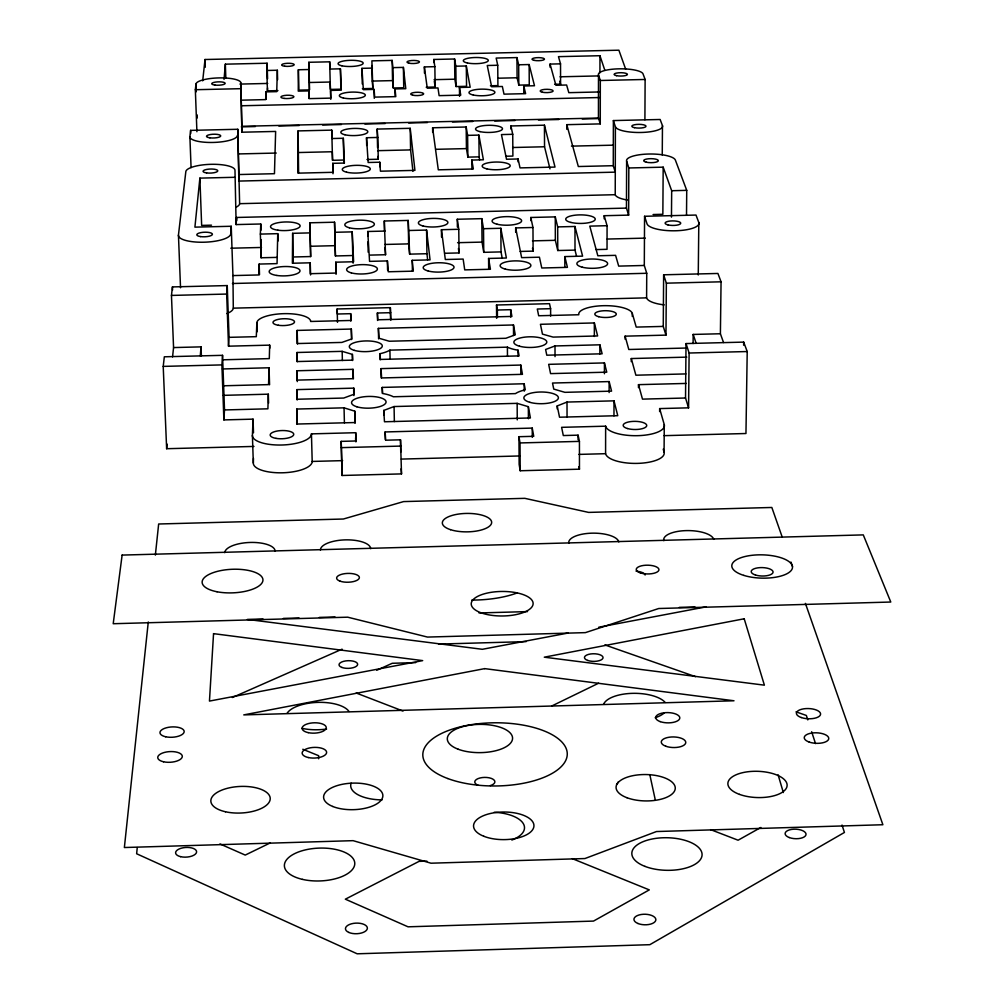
<?xml version="1.0" encoding="UTF-8"?>
<svg xmlns="http://www.w3.org/2000/svg" width="1004" height="1004" viewBox="0 0 1004 1004"><rect width="100%" height="100%" fill="white"/><g stroke="black" fill="none" stroke-linecap="round" stroke-linejoin="round"><path stroke-width="1.5" d="M594.343 336.453L594.343 322.949L540.441 324.292L542.461 334.131L553.104 337.093L597.631 335.963L594.343 322.949M566.796 129.29L566.783 124.672L600.266 123.894L598.447 118.045L598.484 74.873A22.352 5.597 0 0 1 618.815 68.837A22.352 5.597 0 0 1 643.024 73.869L645.12 79.467L644.907 119.765M599.94 72.79L599.953 55.722L558.462 56.651L560.533 63.842L560.583 84.16L554.622 84.298M599.852 353.973L599.865 344.811L554.999 345.953L545.611 349.48L546.791 355.203L602.136 353.797L599.865 344.811M600.266 123.894L600.317 80.496L598.484 74.873M604.195 218.834L604.195 215.709L628.642 215.12L628.818 167.969L626.634 161.242A24.485 6.702 0.2 0 1 648.672 154.026A24.485 6.702 0.2 0 1 675.378 160.088L686.736 190.358L686.51 215.207M604.421 373.752L604.433 362.921L548.673 364.339L550.581 373.613L606.767 372.183L604.433 362.921M664.108 435.661L745.959 433.515L747.214 351.538L743.688 342.113L686.033 343.569L689.108 353.019L688.581 407.837L659.653 408.59L664.271 424.654L664.071 452.151A29.367 10.404 0.4 0 1 637.54 463.384A29.367 10.404 0.4 0 1 605.588 453.695L605.638 426.185L561.612 427.327L563.307 435.548L578.078 435.159L579.433 441.383L579.459 469.182L520.21 470.75L519.143 464.4L518.955 436.702L533.739 436.313L532.245 428.093L385.147 431.946L385.298 439.601M604.195 215.709L607.069 225.699L607.031 249.318L596.062 249.594M609.127 392.564L609.152 381.583L552.514 383.039L553.756 389.088L564.926 392.338L611.561 391.146L609.152 381.583M191.074 167.63L189.881 136.657L190.622 130.369L237.76 129.278L238.864 181.071L615.276 172.148L613.268 165.698L613.381 120.568L660.143 119.489L662.464 125.663L662.251 154.992M613.971 415.869L614.009 400.847L567.009 402.064L557.22 405.93L557.233 408.942M627.362 199.997A23.481 6.651 0.1 0 1 615.226 194.701L615.389 126.755L613.381 120.568M296.807 409.055L296.732 424.052L355.253 422.533L354.776 411.176L344.046 407.837L296.807 409.055L297.234 424.115M296.895 389.615L296.845 399.253L343.719 398.048L354.061 394.233L353.81 388.146L296.895 389.615L297.197 400.006M296.983 370.765L296.946 380.114L353.408 378.671L353.019 369.334L296.983 370.765L297.297 381.62M297.071 352.492L297.021 361.553L352.63 360.147L352.391 354.387L342.163 351.35L297.071 352.492L297.322 361.666M297.171 330.416L297.109 343.556L341.862 342.427L351.739 338.95L351.325 329.048L297.171 330.416L297.548 343.958M298.088 130.909L297.887 173.152L333.027 172.311L332.751 163.326L344.359 163.062L343.318 138.263L331.998 138.527L331.747 130.131L298.088 130.909L298.602 172.537M330.768 99.321L330.542 90.41L341.297 90.159L340.406 68.824L329.902 69.063L329.676 61.821L308.83 62.286L308.881 69.527L298.364 69.765L298.263 91.138L309.031 90.9L309.232 98.329M625.103 339.189L625.115 336.164L665.966 335.123L666.355 283.166L663.631 274.795L717.923 273.464L721.06 281.81L720.395 333.755L723.533 342.515M628.642 215.12L626.458 208.104L626.634 161.242M631.278 361.628L631.29 358.541L686.786 357.135M632.282 316.398L632.294 313.411A26.832 8.484 0.1 0 0 603.341 305.693A26.832 8.484 0.1 0 0 578.819 314.754L538.684 315.758L537.303 309.019L550.606 308.692L550.631 316.109M638.469 387.632L638.494 384.657L686.259 383.428M664.196 304.865A25.853 8.045 0.4 0 1 646.601 297.862L646.739 273.289L644.304 265.47L644.568 216.287L695.998 215.057L698.809 222.537L698.257 274.983M659.641 411.602L659.653 408.59M628.818 167.969L663.18 167.166L662.853 214.291L653.077 214.53M665.966 335.123L663.255 326.413L663.631 274.795M671.463 217.115L671.676 190.722L663.18 167.166M353.107 263.148L352.755 255.531L335.424 255.957L334.545 222.21L309.96 222.8L310.023 232.89L292.653 233.317L292.377 263.249L310.236 262.81L310.562 274.945M293.268 263.086L292.653 233.317M688.581 407.837L685.531 398.011L686.033 343.569M693.099 343.531L693.187 334.432L720.395 333.755M743.638 345.225L743.688 342.113M277.016 257.388L261.103 257.764L260.362 234.095L277.744 233.668L277.054 263.625L259.17 264.065L258.743 274.958L232.941 275.585L233.292 308.153A25.978 8.12 -2.1 0 1 226.866 313.562M223.239 395.35L268.306 394.183L267.905 408.816L224.507 409.946L223.879 419.91L253.046 419.145L253.497 432.787M222.411 368.97L269.047 367.778L268.57 384.62L223.854 385.774M172.55 356.909L173.566 347.572L171.458 295.427L172.437 286.918L227.243 285.575L226.678 294.059L228.51 346.179L269.674 345.138L269.298 358.616L223.026 359.796M277.945 90.611L267.44 90.862L266.813 70.481L277.342 70.242L276.74 91.64L265.972 91.879L265.671 99.609L240.834 100.187M342.615 460.635L312.194 461.438A29.455 10.479 -1.9 0 1 282.601 472.784A29.455 10.479 -1.9 0 1 253.322 462.995L253.485 458.477M261.103 257.764L261.253 239.642M267.44 90.862L267.553 87.9M253.322 462.995L252.406 435.41L253.046 419.145M390.87 320.113L390.343 307.651L337.168 308.981L337.331 314.014L350.685 313.687L350.961 320.464L310.65 321.468A26.907 8.534 -1.7 0 0 283.894 313.662A26.907 8.534 -1.7 0 0 256.848 322.824L256.309 336.666L229.063 337.344L228.51 346.179M260.362 234.095L260.751 223.992L236.141 224.582L234.986 170.479A24.598 6.764 -1.9 0 0 211.028 164.317A24.598 6.764 -1.9 0 0 185.828 171.634L178.448 235.124L180.532 287.772M266.813 70.481L267.102 63.227L225.348 64.168L224.043 79.354M236.141 224.582L236.58 217.466L626.458 208.104M239.278 174.533L274.456 173.705L275.636 131.436L241.926 132.214L240.872 83.018A22.452 5.635 -1.7 0 0 218.947 77.91A22.452 5.635 -1.7 0 0 195.993 84.035L195.341 89.72L196.909 131.7M223.879 419.91L221.909 364.904L222.549 355.328L164.33 356.796L163.213 366.397L166.639 448.713L253.949 446.429M234.534 177.294L199.884 178.122L194.914 227.142L231.234 226.264L230.719 233.869A26.154 7.643 -2 0 1 203.887 242.215A26.154 7.643 -2 0 1 178.448 235.124M236.254 207.125A23.594 6.702 -1.9 0 0 239.63 203.674L237.76 129.278M241.926 132.214L240.872 83.018M200.273 355.88L201.038 346.869L173.566 347.572M137.247 847.577L136.644 853.764L357.186 953.8L649.826 944.689L844.427 832.454L842.017 825.05M148.278 621.991L124.37 847.527L353.094 840.662L430.98 863.202L584.93 858.545L656.49 831.538L882.88 824.736L805.409 603.391M155.356 555.112L158.657 524L343.368 519.018L403.608 501.586L524.816 498.335L588.645 512.404L771.838 507.472L782.179 536.989M166.639 448.713L167.128 444.119M202.695 80.835L205.017 59.512L618.878 50.2L625.643 69.1M760.869 827.472L738.091 840.21L710.656 829.643M383.741 410.435L384.482 421.768L530.401 417.965L528.342 406.683L517.148 403.357L394.07 406.545L383.741 410.435L383.829 414.953M270.34 842.871L245.24 855.082L219.964 843.937M551.673 706.038L598.61 683.209M376.751 670.27L392.25 663.28L415.681 662.615M232.363 697.516L342.088 649.161M568.126 633.035L482.359 649.299L247.386 619.418L263.035 618.979M598.76 627.211L705.975 606.88M426.901 861.131L419.057 861.369L345.351 899.182L408.051 926.817L593.515 921.082L649.287 889.883L572.28 858.633M283.379 618.414L299.029 617.975M319.372 617.41L335.022 616.971M479.008 612.955L527.527 611.599M679.331 607.37L694.981 606.931M438.535 644.091L526.146 641.619M252.406 435.41A29.53 10.278 -1.8 0 0 281.76 445.01A29.53 10.278 -1.8 0 0 311.441 433.866L355.68 432.711L356.031 440.982L341.184 441.371L342.063 475.482L401.512 473.901L400.508 439.815L385.687 440.204L385.147 431.946M341.184 441.371L341.385 447.633L400.998 446.077M518.955 436.702L520.022 442.94L579.433 441.383M401.311 459.092L519.909 455.954M578.931 454.398L605.588 453.695M293.331 256.986L310.663 256.56L309.96 222.8M369.685 255.116L385.549 254.727L384.306 221.005L408.226 220.428L409.645 254.137L426.938 253.723L427.641 259.798M444.647 253.284L459.054 252.933L458.765 229.288L457.284 219.248L481.794 218.659L483.514 228.699L483.752 252.33L501.034 251.904L502.138 257.978M520.147 251.439L533.099 251.125L532.973 227.494L530.79 217.479L555.275 216.889L557.684 226.904L557.76 250.523L575.003 250.109L576.534 256.158M336.051 274.318L335.75 262.195L353.609 261.755L352.216 231.874L334.847 232.288M409.23 230.493L426.574 230.067L430.051 259.885L412.217 260.312L413.309 271.155L388.247 271.77L387.406 260.927L369.56 261.366L367.728 231.497L385.084 231.071M488.684 269.047L488.584 258.442L506.38 258.015L500.833 228.272L483.514 228.699M564.85 267.177L564.825 256.585L582.596 256.145L574.978 226.477L557.684 226.904M644.304 265.47L618.69 266.11L615.59 255.342L597.832 255.769L589.787 226.126L607.069 225.699M232.439 283.505L646.739 273.289M171.458 295.427L226.678 294.059M666.355 283.166L721.06 281.81M233.292 308.153L646.601 297.862M496.629 318.318L496.516 305.003L549.514 303.685L550.606 308.692M377.542 320.452L377.378 313.01L390.732 312.683M496.516 305.003L497.369 310.023L510.685 309.684L511.914 316.436L377.83 319.787L377.378 313.01M378.382 328.371L513.471 324.97L515.265 334.821L505.853 338.285L389.251 341.234L379.035 338.26L378.382 328.371L378.596 338.9M663.255 326.413L636.222 327.091L632.294 313.411M389.916 350.132L507.396 347.158A27.434 8.898 -0.3 0 0 518.051 350.183L519.106 355.905L380.416 359.432L380.039 353.684A27.472 8.923 -1.3 0 0 389.916 350.132L390.092 359.306M686.686 348.024L628.793 349.492L625.115 336.164M163.213 366.397L221.909 364.904M689.108 353.019L747.214 351.538M381.018 368.619L520.762 365.054L522.457 374.341L381.62 377.943L381.018 368.619L381.206 377.918M685.895 373.915L635.883 375.207L631.29 358.541M382.235 387.418L524.176 383.766L525.28 389.828A28.739 9.751 -0.2 0 0 515.454 393.618L393.355 396.768A28.777 9.789 -1.3 0 0 382.637 393.505L382.235 387.418L382.361 393.355M685.531 398.011L642.485 399.128L638.494 384.657M239.943 84.085L267.717 83.445M298.364 69.765L298.928 90.134L309.42 89.896L309.37 82.504L330.178 82.027L330.391 89.419L340.883 89.18L340.406 68.824M371.982 65.524L372.308 81.073L392.551 80.609L393.279 87.988L403.746 87.75L403.395 67.394L392.903 67.632L392.175 60.403L371.882 60.867L372.861 88.452L362.381 88.691M434.092 79.667L454.85 79.191L456.08 86.545L466.546 86.306L466.308 65.975L455.829 66.201L454.599 58.998L433.791 59.462L433.841 62.574M497.821 78.212L517.085 77.772L518.804 85.114L529.259 84.876L529.146 64.545L518.679 64.783L516.947 57.592L496.164 58.056L497.733 65.26L497.909 85.591L490.441 85.767M560.056 76.793L598.397 75.927M195.341 89.72L240.496 88.691M600.317 80.496L645.12 79.467M426.185 87.235L435.159 87.022L434.857 66.678L433.791 59.462M403.395 67.394L405.779 88.691L395.036 88.929L395.802 96.635L374.693 97.112L374.103 89.406L363.348 89.657L361.942 68.335L372.446 68.096M459.556 96.371L459.443 87.461L470.173 87.222L466.308 65.975M523.824 93.41L523.774 85.993L534.492 85.754L529.146 64.545M599.652 91.954L568.816 92.669L566.62 85.014L555.915 85.265L550.067 64.08L560.533 63.842M242.177 105.746L599.488 97.539M242.303 126.291L598.447 118.045M241.311 126.868L255.38 126.542M278.848 126.002L299.179 125.525M322.635 124.985L341.41 124.546M364.866 124.007L385.197 123.542M408.653 122.99L427.428 122.563M452.453 121.973L472.784 121.509M494.683 120.995L515.014 120.53M538.47 119.991L558.801 119.514M582.257 118.974L599.463 118.572M377.554 147.588L377.178 129.077L410.209 128.311L414.928 170.379L380.441 171.195L379.75 162.221L368.154 162.497L366.523 137.724L377.83 137.46L378.27 159.234L366.987 159.498M432.674 132.415L432.611 127.784L466.182 127.006L467.613 135.364L467.864 157.126L479.121 156.862L479.648 159.824M510.936 129.052L510.923 125.964L544.444 125.186L555.011 167.078L520.022 167.894L518.089 158.971L506.518 159.247L501.448 134.574L512.73 134.31L512.893 156.072L505.853 156.235M467.613 135.364L478.895 135.101L483.388 159.787L471.817 160.063L471.918 168.961M238.902 153.926L276.276 153.06M298.69 152.533L332.274 151.742L332.537 160.301L343.832 160.038L343.958 163.012M377.617 150.675L410.586 149.91L412.933 171.37M435.974 149.307L466.433 148.605L467.864 157.126M512.605 147.513L544.532 146.772L549.991 168.873M571.464 146.132L613.243 145.166M613.268 165.698L578.329 166.526L566.783 124.672M671.676 190.722L686.736 190.358M239.63 203.674L615.226 194.701M211.505 225.172L201.653 225.411L199.884 178.122M441.534 237.095L441.434 229.715L458.765 229.288M515.692 232.351L515.667 227.921L532.973 227.494M230.782 248.214L261.492 247.461M310.587 246.269L335.123 245.666L335.424 255.957M384.77 244.461L408.628 243.884L409.645 254.137M457.586 242.692L482.046 242.102L483.752 252.33M532.459 240.872L555.35 240.32L557.76 250.523M607.219 239.052L645.308 238.124M424.466 73.179L424.366 66.917L434.857 66.678M497.733 65.26L487.254 65.498L491.621 86.733L502.339 86.482L504.008 94.15L525.619 93.661L523.774 85.993M604.897 644.932L695.521 676.658M796.021 711.836L806.363 715.463L807.806 719.906M356.194 693.011L403.031 711.058M302.794 749.26L318.619 755.686L318.644 758.786M790.951 562.064L792.507 566.494M599.953 55.722L604.772 70.104M693.187 334.432L696.149 343.305M644.568 216.287L647.015 223.792A26.041 7.58 0.3 0 0 675.579 230.769A26.041 7.58 0.3 0 0 698.809 222.537M811.659 731.753L815.512 743.6M778.113 774.837L783.346 792.545M559.755 81.236L560.583 84.16M663.242 449.177L664.071 452.151M614.009 400.847L617.749 415.694L559.529 417.212L557.22 405.93M564.825 256.585L567.423 267.365L541.771 267.993L539.424 257.2L521.628 257.639L515.667 227.921M510.923 125.964L512.73 134.31M649.801 774.599L655.311 800.062M532.484 248.201L533.099 251.125M578.919 466.647L579.459 469.182M459.443 87.461L460.748 95.142L439.112 95.644L437.982 87.95L427.252 88.201L424.366 66.917M471.817 160.063L473.336 168.998L438.296 169.827L432.611 127.784M488.584 258.442L490.429 269.26L464.726 269.888L463.145 259.07L445.324 259.509L441.434 229.715M434.305 81.136L435.159 87.022M458.426 248.54L459.054 252.933M377.178 129.077L377.83 137.46M372.308 81.073L372.861 88.452M378.044 156.386L378.27 159.234M384.996 247.398L385.549 254.727M401.123 468.805L401.512 473.901M172.437 286.918L172.562 290.03M195.993 84.035L196.282 91.753M197.148 114.895L197.261 117.983M201.038 346.869L201.39 356.006M190.622 130.369L190.735 133.494M222.549 355.328L224.507 409.946M205.017 59.512L205.293 67.255M236.58 217.466L236.693 220.579M231.234 226.264L232.941 275.585M225.348 64.168L225.837 78.174M227.243 285.575L229.063 337.344M259.17 264.065L259.509 274.682M256.848 322.824L257.137 331.797M330.542 90.41L330.78 98.116L309.081 98.618L309.031 90.9M335.75 262.195L336.089 273.05L310.311 273.69L310.236 262.81M267.102 63.227L267.579 78.789M265.972 91.879L266.198 99.308M269.674 345.138L269.775 348.187M269.047 367.778L269.574 384.796M268.306 394.183L268.595 403.119M260.751 223.992L260.952 230.242M277.342 70.242L277.619 79.642M277.744 233.668L277.97 241.073M310.023 232.89L310.663 256.56M311.441 433.866L312.194 461.438M308.83 62.286L309.37 82.504M308.881 69.527L309.42 89.896M344.046 407.837L344.41 422.885M342.163 351.35L342.377 360.524M341.385 447.633L342.063 475.482M337.168 308.981L337.495 322.309M334.545 222.21L335.123 245.666M332.751 163.326L333.014 173.73M331.747 130.131L332.537 160.301M329.676 61.821L330.391 89.419M352.216 231.874L352.755 255.531M355.68 432.711L355.893 441.898M355.604 437.731L355.667 440.781M354.776 411.176L355.052 423.249M353.81 388.146L353.973 395.576M353.659 389.59L353.734 392.715M353.019 369.334L353.232 378.633M352.391 354.387L352.529 360.524M351.325 329.048L351.576 339.578M350.685 313.687L350.848 321.117M343.318 138.263L343.832 160.038M380.039 353.684L380.165 359.821M374.103 89.406L374.279 98.329M366.523 137.724L366.686 145.492M367.728 231.497L367.828 235.927M367.953 241.851L368.179 252.192M361.942 68.335L362.281 83.997M400.508 439.815L400.747 452.126M392.903 67.632L393.279 87.988M392.175 60.403L392.551 80.609M394.07 406.545L394.359 421.58M390.343 307.651L390.569 319.498M387.406 260.927L387.582 270.013M384.306 221.005L384.494 230.393M379.75 162.221L379.838 166.677M410.209 128.311L410.586 149.91M412.217 260.312L412.406 270.917M408.226 220.428L408.628 243.884M395.036 88.929L395.174 96.359M426.574 230.067L426.938 253.723M455.829 66.201L456.08 86.545M457.284 219.248L457.385 227.067M454.599 58.998L454.85 79.191M481.794 218.659L482.046 242.102M478.895 135.101L479.121 156.862M466.182 127.006L466.433 148.605M497.369 310.023L497.432 317.44M518.051 350.183L518.102 356.307M517.148 403.357L517.261 419.885M513.471 324.97L513.546 335.499M510.685 309.684L510.735 317.113M507.396 347.158L507.472 356.32M500.833 228.272L501.034 251.904M532.245 428.093L532.296 437.28M530.79 217.479L530.815 220.604M528.342 406.683L528.418 418.731M524.176 383.766L524.226 391.183M518.679 64.783L518.804 85.114M520.762 365.054L520.825 374.341M518.089 158.971L518.102 161.933M520.022 442.94L520.21 470.75M516.947 57.592L517.085 77.772M550.067 64.08L550.079 67.205M544.444 125.186L544.532 146.772M567.009 402.064L567.047 417.087M555.275 216.889L555.35 240.32M554.999 345.953L555.036 356.646M578.078 435.159L578.078 439.765M574.978 226.477L575.003 250.109M326.614 729.029A32.141 13.679 -1.9 0 1 302.028 728.352M287.081 713.292A32.141 13.679 -1.9 0 1 317.954 702.373A32.141 13.679 -1.9 0 1 349.015 711.51M664.397 712.802A32.065 13.592 0.7 0 1 655.148 717.747M603.63 704.18A32.065 13.592 0.7 0 1 632.256 693.35A32.065 13.592 0.7 0 1 665.175 702.411M478.067 785.241A10.065 4.48 -0.5 0 1 477.992 778.64A10.065 4.48 -0.5 0 1 492.763 779.066A10.065 4.48 -0.5 0 1 490.303 785.592M618.15 782.016A33.534 14.884 0.4 0 1 616.556 784.526M382.072 799.899A33.571 14.947 -1.4 0 1 351.136 783.17M494.206 812.274A34.487 15.788 -0.5 0 1 523.147 823.368A34.487 15.788 -0.5 0 1 511.852 840.047M663.807 540.692A25.113 9.475 0.9 0 1 686.134 530.614A25.113 9.475 0.9 0 1 713.744 539.336M224.758 552.664A25.2 9.563 -2.2 0 1 250.297 542.449A25.2 9.563 -2.2 0 1 275.121 551.284M568.779 543.289A25.1 9.513 0.2 0 1 591.795 533.174A25.1 9.513 0.2 0 1 618.815 541.922M320.414 550.054A25.15 9.563 -1.5 0 1 345.25 539.876A25.15 9.563 -1.5 0 1 370.689 548.686M636.084 571.176A10.931 4.242 0.5 0 1 645.108 575.016M517.349 592.862A64.08 24.874 -0.6 0 1 471.742 600.078M237.333 135.553A23.745 6.3 -1.8 0 1 213.024 142.455A23.745 6.3 -1.8 0 1 189.881 136.657M662.464 125.663A23.632 6.25 0.1 0 1 641.129 132.478A23.632 6.25 0.1 0 1 615.389 126.755M664.271 424.654A29.442 10.203 0.4 0 1 637.665 435.673A29.442 10.203 0.4 0 1 605.638 426.185M213.551 633.649L209.459 701.081L422.684 660.619L213.551 633.649M122.124 555.087L113.214 623.722L347.71 617.184L427.516 637.076L585.395 632.633L658.737 608.512L890.786 602.036L863.277 534.894L122.124 555.087M484.694 668.626L243.759 714.898L733.999 700.779L484.694 668.626M744.202 618.778L544.281 657.181L764.395 685.167L744.202 618.778M644.957 866.377A35.153 16.302 1.2 0 0 701.683 857.065A35.153 16.302 1.2 0 0 654.194 838.629A35.153 16.302 1.2 0 0 644.957 866.377M302.417 879.366A35.228 16.428 -2.1 0 0 354.776 863.314A35.228 16.428 -2.1 0 0 301.539 850.928A35.228 16.428 -2.1 0 0 302.417 879.366M637.954 923.492A10.944 5.271 1.1 0 0 655.712 920.542A10.944 5.271 1.1 0 0 641.067 914.519A10.944 5.271 1.1 0 0 637.954 923.492M789.269 837.549A10.467 4.769 2.3 0 0 805.961 834.864A10.467 4.769 2.3 0 0 791.516 829.417A10.467 4.769 2.3 0 0 789.269 837.549M587.742 660.456A9.3 3.815 0.3 0 0 602.902 658.298A9.3 3.815 0.3 0 0 590.603 653.968A9.3 3.815 0.3 0 0 587.742 660.456M180.594 856.663A10.504 4.832 -3.3 0 0 196.596 851.969A10.504 4.832 -3.3 0 0 181.122 848.254A10.504 4.832 -3.3 0 0 180.594 856.663M348.802 932.427A10.969 5.309 -1.8 0 0 367.05 929.453A10.969 5.309 -1.8 0 0 353.395 923.391A10.969 5.309 -1.8 0 0 348.802 932.427M341.849 667.434A9.325 3.84 -1.6 0 0 357.374 665.263A9.325 3.84 -1.6 0 0 345.79 660.896A9.325 3.84 -1.6 0 0 341.849 667.434M458.213 749.235A32.63 14.131 -0.6 0 0 511.877 741.128A32.63 14.131 -0.6 0 0 469.684 725.177A32.63 14.131 -0.6 0 0 458.213 749.235M340.08 581.165A11.383 4.418 -1.5 0 0 359.043 578.643A11.383 4.418 -1.5 0 0 344.887 573.635A11.383 4.418 -1.5 0 0 340.08 581.165M640.376 572.895A11.37 4.393 0.6 0 0 658.8 570.385A11.37 4.393 0.6 0 0 643.589 565.428A11.37 4.393 0.6 0 0 640.376 572.895M217.04 591.77A30.446 11.797 -2.4 0 0 262.948 580.136A30.446 11.797 -2.4 0 0 217.604 571.314A30.446 11.797 -2.4 0 0 217.04 591.77M481.719 613.042A30.948 12.261 -0.4 0 0 532.522 605.952A30.948 12.261 -0.4 0 0 492.286 592.159A30.948 12.261 -0.4 0 0 481.719 613.042M743.763 575.38A30.358 11.646 1.4 0 0 792.256 568.615A30.358 11.646 1.4 0 0 750.44 555.501A30.358 11.646 1.4 0 0 743.763 575.38M801.28 717.534A12.073 5.095 2.1 0 0 820.494 714.635A12.073 5.095 2.1 0 0 803.777 708.824A12.073 5.095 2.1 0 0 801.28 717.534M165.698 736.773A12.123 5.171 -3.1 0 0 184.171 731.728A12.123 5.171 -3.1 0 0 166.375 727.774A12.123 5.171 -3.1 0 0 165.698 736.773M809.174 742.056A12.261 5.258 2.2 0 0 828.676 739.069A12.261 5.258 2.2 0 0 811.659 733.083A12.261 5.258 2.2 0 0 809.174 742.056M755.447 575.003A10.944 4.217 1.4 0 0 772.98 572.594A10.944 4.217 1.4 0 0 757.957 567.825A10.944 4.217 1.4 0 0 755.447 575.003M163.514 761.772A12.312 5.346 -3.2 0 0 182.301 756.564A12.312 5.346 -3.2 0 0 164.217 752.485A12.312 5.346 -3.2 0 0 163.514 761.772M739.521 794.39A29.643 13.127 1.9 0 0 786.885 786.885A29.643 13.127 1.9 0 0 746.123 772.001A29.643 13.127 1.9 0 0 739.521 794.39M225.461 811.759A29.718 13.29 -2.7 0 0 270.227 798.757A29.718 13.29 -2.7 0 0 225.913 788.705A29.718 13.29 -2.7 0 0 225.461 811.759M483.802 836.269A30.195 13.805 -0.3 0 0 533.362 828.4A30.195 13.805 -0.3 0 0 494.106 812.776A30.195 13.805 -0.3 0 0 483.802 836.269M626.998 797.741A29.593 13.19 0.9 0 0 674.889 790.198A29.593 13.19 0.9 0 0 635.143 775.276A29.593 13.19 0.9 0 0 626.998 797.741M332.751 806.476A29.643 13.278 -1.7 0 0 382.009 798.883A29.643 13.278 -1.7 0 0 344.937 783.835A29.643 13.278 -1.7 0 0 332.751 806.476M450.47 529.66A24.673 9.224 -0.7 0 0 491.119 524.314A24.673 9.224 -0.7 0 0 459.38 513.948A24.673 9.224 -0.7 0 0 450.47 529.66M665.84 746.248A12.236 5.296 1.1 0 0 685.619 743.249A12.236 5.296 1.1 0 0 669.141 737.225A12.236 5.296 1.1 0 0 665.84 746.248M308.316 757.543A12.261 5.346 -2 0 0 326.626 752.347A12.261 5.346 -2 0 0 308.178 748.294A12.261 5.346 -2 0 0 308.316 757.543M308.228 732.644A12.073 5.171 -1.9 0 0 326.25 727.611A12.073 5.171 -1.9 0 0 308.09 723.671A12.073 5.171 -1.9 0 0 308.228 732.644M660.18 721.612A12.048 5.133 1 0 0 679.658 718.713A12.048 5.133 1 0 0 663.456 712.878A12.048 5.133 1 0 0 660.18 721.612M447.797 778.552A72.238 31.601 -0.4 0 0 565.992 759.89A72.238 31.601 -0.4 0 0 471.353 724.662A72.238 31.601 -0.4 0 0 447.797 778.552M343.33 97.978A12.977 3.313 -1.2 0 0 364.941 95.982A12.977 3.313 -1.2 0 0 348.764 92.293A12.977 3.313 -1.2 0 0 343.33 97.978M408.954 63.177A6.262 1.544 -0.9 0 0 419.333 62.248A6.262 1.544 -0.9 0 0 411.427 60.541A6.262 1.544 -0.9 0 0 408.954 63.177M284.785 66.239A6.275 1.544 -1.4 0 0 294.21 64.67A6.275 1.544 -1.4 0 0 284.81 63.553A6.275 1.544 -1.4 0 0 284.785 66.239M341.912 65.8A12.537 3.087 -1.2 0 0 362.783 63.93A12.537 3.087 -1.2 0 0 347.183 60.504A12.537 3.087 -1.2 0 0 341.912 65.8M534.128 60.353A6.25 1.544 -0.4 0 0 544.381 59.424A6.25 1.544 -0.4 0 0 536.224 57.717A6.25 1.544 -0.4 0 0 534.128 60.353M467.4 62.963A12.512 3.087 -0.7 0 0 488.019 61.093A12.512 3.087 -0.7 0 0 471.93 57.692A12.512 3.087 -0.7 0 0 467.4 62.963M473.286 95.004A12.964 3.313 -0.6 0 0 494.633 93.008A12.964 3.313 -0.6 0 0 477.942 89.343A12.964 3.313 -0.6 0 0 473.286 95.004M412.757 95.204A6.488 1.657 -0.9 0 0 423.512 94.213A6.488 1.657 -0.9 0 0 415.305 92.368A6.488 1.657 -0.9 0 0 412.757 95.204M542.386 92.23A6.476 1.657 -0.4 0 0 553.003 91.239A6.476 1.657 -0.4 0 0 544.544 89.406A6.476 1.657 -0.4 0 0 542.386 92.23M284.157 98.417A6.501 1.657 -1.5 0 0 293.908 96.748A6.501 1.657 -1.5 0 0 284.182 95.531A6.501 1.657 -1.5 0 0 284.157 98.417M486.877 168.86A13.993 3.853 -0.6 0 0 509.894 166.564A13.993 3.853 -0.6 0 0 491.809 162.272A13.993 3.853 -0.6 0 0 486.877 168.86M346.581 172.173A14.018 3.865 -1.2 0 0 369.899 169.864A14.018 3.865 -1.2 0 0 352.429 165.56A14.018 3.865 -1.2 0 0 346.581 172.173M344.937 134.762A13.491 3.589 -1.2 0 0 367.401 132.616A13.491 3.589 -1.2 0 0 350.584 128.625A13.491 3.589 -1.2 0 0 344.937 134.762M480.025 131.624A13.466 3.577 -0.6 0 0 502.201 129.478A13.466 3.577 -0.6 0 0 484.819 125.513A13.466 3.577 -0.6 0 0 480.025 131.624M214.944 85.076A6.739 1.694 -1.7 0 0 225.172 83.37A6.739 1.694 -1.7 0 0 215.195 82.14A6.739 1.694 -1.7 0 0 214.944 85.076M209.924 137.837A7.128 1.895 -1.8 0 0 220.729 135.942A7.128 1.895 -1.8 0 0 210.2 134.549A7.128 1.895 -1.8 0 0 209.924 137.837M634.415 127.659A7.091 1.87 0.1 0 0 645.923 126.542A7.091 1.87 0.1 0 0 636.461 124.458A7.091 1.87 0.1 0 0 634.415 127.659M616.456 75.664A6.702 1.682 0 0 0 627.362 74.66A6.702 1.682 0 0 0 618.451 72.803A6.702 1.682 0 0 0 616.456 75.664M277.907 230.192A14.809 4.305 -1.6 0 0 300.121 225.9A14.809 4.305 -1.6 0 0 277.92 222.737A14.809 4.305 -1.6 0 0 277.907 230.192M276.866 275.46A15.436 4.681 -1.6 0 0 300.008 270.816A15.436 4.681 -1.6 0 0 276.878 267.353A15.436 4.681 -1.6 0 0 276.866 275.46M428.219 271.005A15.399 4.669 -0.8 0 0 453.67 268.244A15.399 4.669 -0.8 0 0 434.042 263.023A15.399 4.669 -0.8 0 0 428.219 271.005M423.098 226A14.771 4.305 -0.9 0 0 447.52 223.465A14.771 4.305 -0.9 0 0 428.721 218.659A14.771 4.305 -0.9 0 0 423.098 226M582.32 267.215A15.386 4.656 0 0 0 607.395 264.466A15.386 4.656 0 0 0 587.039 259.283A15.386 4.656 0 0 0 582.32 267.215M570.925 222.436A14.759 4.28 -0.1 0 0 595.008 219.901A14.759 4.28 -0.1 0 0 575.543 215.132A14.759 4.28 -0.1 0 0 570.925 222.436M505.326 269.11A15.386 4.669 -0.4 0 0 530.589 266.361A15.386 4.669 -0.4 0 0 510.597 261.153A15.386 4.669 -0.4 0 0 505.326 269.11M349.342 227.782A14.784 4.305 -1.2 0 0 373.94 225.235A14.784 4.305 -1.2 0 0 355.479 220.428A14.784 4.305 -1.2 0 0 349.342 227.782M497.068 224.218A14.759 4.292 -0.5 0 0 521.314 221.683A14.759 4.292 -0.5 0 0 502.188 216.889A14.759 4.292 -0.5 0 0 497.068 224.218M351.337 272.887A15.411 4.681 -1.2 0 0 376.964 270.139A15.411 4.681 -1.2 0 0 357.713 264.905A15.411 4.681 -1.2 0 0 351.337 272.887M646.35 162.209A7.342 2.008 0.2 0 0 658.26 161.017A7.342 2.008 0.2 0 0 648.421 158.783A7.342 2.008 0.2 0 0 646.35 162.209M206.573 172.914A7.379 2.033 -1.9 0 0 217.793 170.881A7.379 2.033 -1.9 0 0 206.874 169.387A7.379 2.033 -1.9 0 0 206.573 172.914M200.511 236.593A7.844 2.297 -2 0 0 212.434 234.308A7.844 2.297 -2 0 0 200.838 232.614A7.844 2.297 -2 0 0 200.511 236.593M667.999 224.909A7.806 2.272 0.3 0 0 680.637 223.578A7.806 2.272 0.3 0 0 670.132 221.031A7.806 2.272 0.3 0 0 667.999 224.909M529.836 402.315A17.244 5.848 -0.2 0 0 558.073 398.914A17.244 5.848 -0.2 0 0 535.521 392.338A17.244 5.848 -0.2 0 0 529.836 402.315M278.359 325.258A10.768 3.414 -1.7 0 0 294.523 321.882A10.768 3.414 -1.7 0 0 278.397 319.335A10.768 3.414 -1.7 0 0 278.359 325.258M627.462 428.532A11.772 4.079 0.4 0 0 646.576 426.173A11.772 4.079 0.4 0 0 630.863 421.58A11.772 4.079 0.4 0 0 627.462 428.532M276 438.371A11.81 4.116 -1.8 0 0 293.745 434.33A11.81 4.116 -1.8 0 0 276.05 431.256A11.81 4.116 -1.8 0 0 276 438.371M598.66 316.687A10.73 3.389 0.1 0 0 616.13 314.704A10.73 3.389 0.1 0 0 601.911 310.901A10.73 3.389 0.1 0 0 598.66 316.687M356.872 406.783A17.269 5.873 -1.3 0 0 385.574 403.37A17.269 5.873 -1.3 0 0 363.95 396.768A17.269 5.873 -1.3 0 0 356.872 406.783M354.399 350.383A16.491 5.346 -1.3 0 0 381.809 347.246A16.491 5.346 -1.3 0 0 361.189 341.247A16.491 5.346 -1.3 0 0 354.399 350.383M519.507 346.204A16.466 5.334 -0.3 0 0 546.49 343.079A16.466 5.334 -0.3 0 0 525.029 337.106A16.466 5.334 -0.3 0 0 519.507 346.204"/></g></svg>
